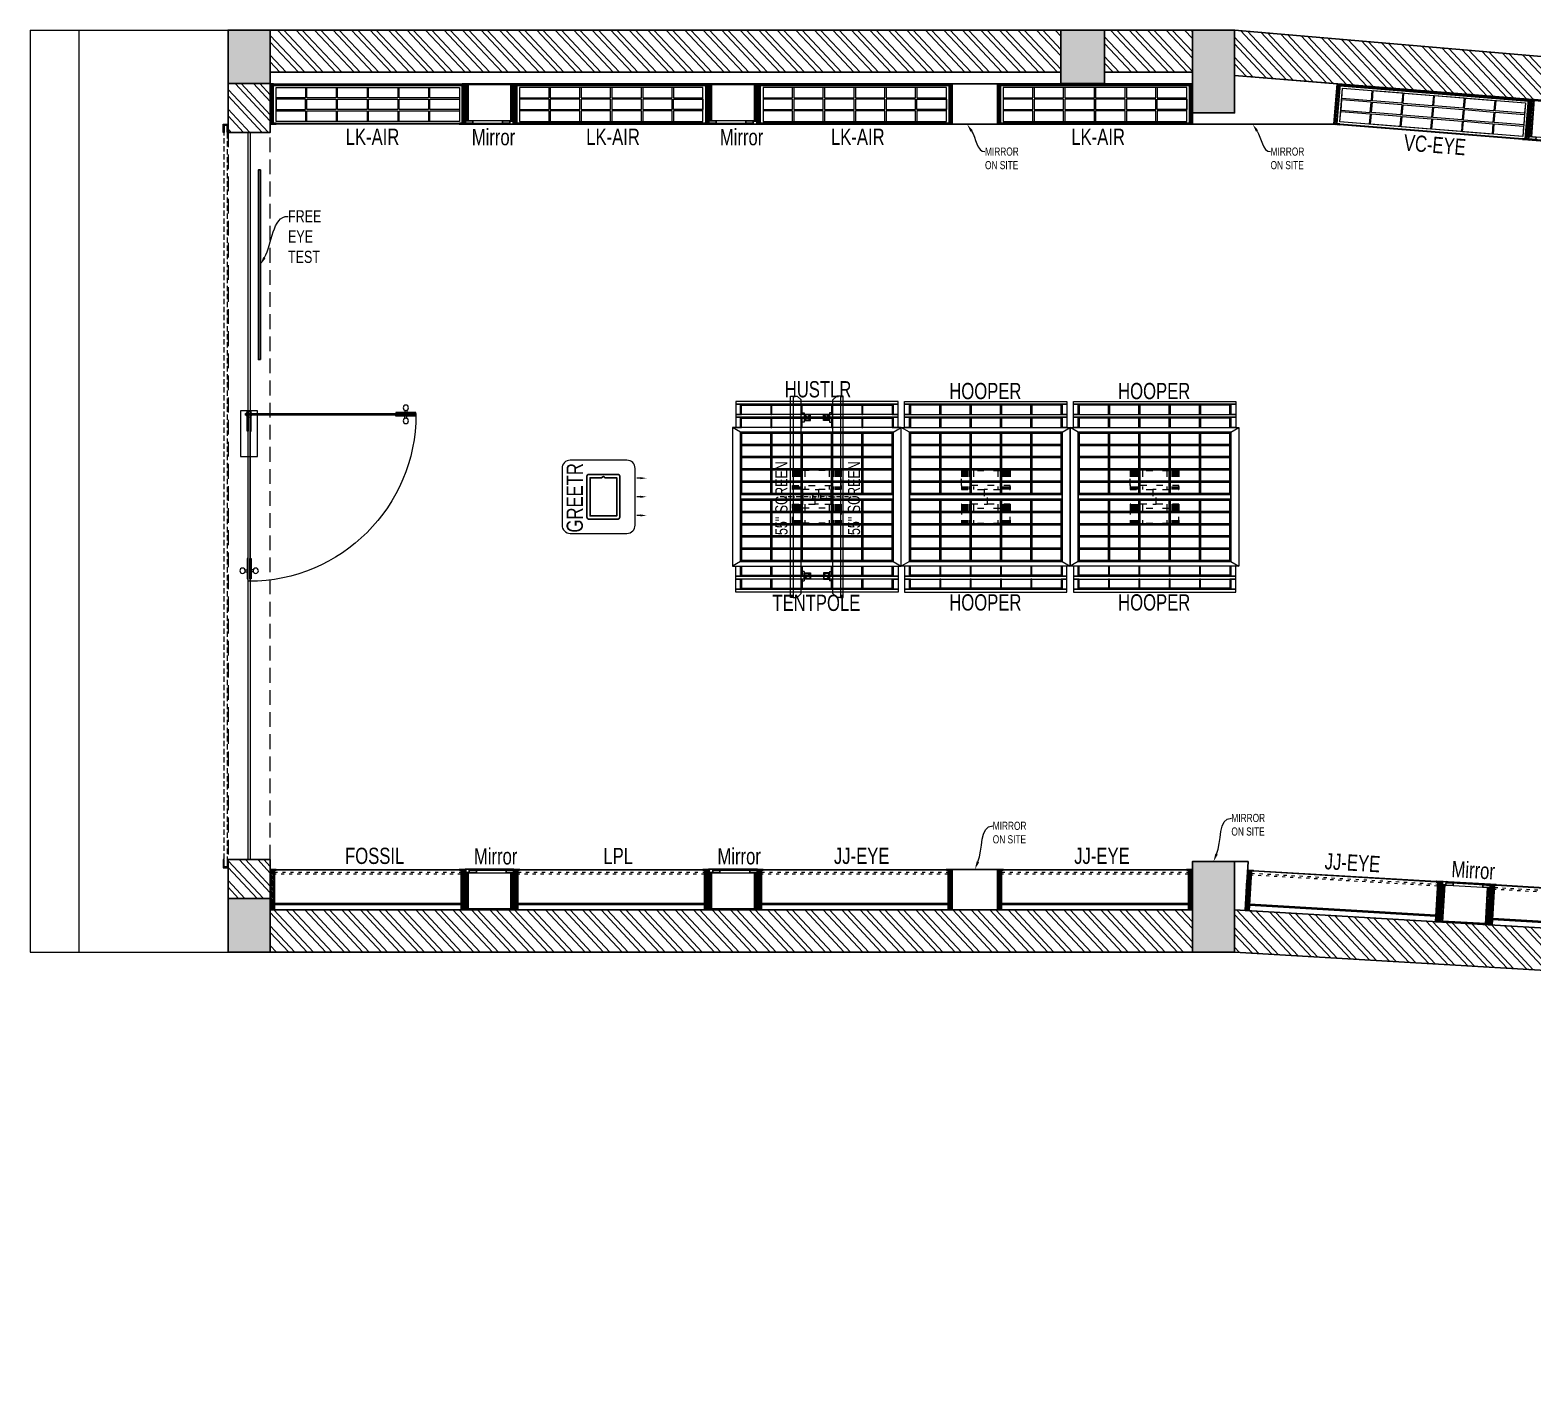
# Model space of a CAD drawing. Header units: feet. Extents: x 9520660 to 9546195, y -5934217 to -5925868.
# Drawn here: x 9520660 to 9529917, y -5934217 to -5925868 of the extents above; entities that cross this region are included whole.
import ezdxf
from ezdxf import colors
from ezdxf.entities.mleader import LeaderData, LeaderLine
from ezdxf.math import Vec2, Vec3

# ---------------------------------------------------------------- set-up
doc = ezdxf.new("R2010")
doc.units = ezdxf.units.FT
doc.header["$LTSCALE"] = 33
doc.header["$MEASUREMENT"] = 0
for name, pattern in [('a_p6_plan_L18$0$HIDDEN', [0.375, 0.25, -0.125]), ('ACAD_ISO03W100', [30, 12, -18]), ('DASHDOT2', [0.5, 0.25, -0.125, 0, -0.125]), ('HIDDENX2', [0.75, 0.5, -0.25])]:
    doc.linetypes.add(name, pattern=pattern)
for name, color, linetype, lineweight in [('A-Glazing', 4, 'Continuous', 20), ('A-shutter', 8, 'Continuous', 18), ('beam', 90, 'Continuous', 9), ('Glazing', 141, 'Continuous', 15), ('LENS-DIM', 252, 'Continuous', 5), ('LENS-PARTITION', 21, 'Continuous', 25), ('LENS-TEXT', 31, 'Continuous', 5), ('LENS_DIMENSION', 193, 'Continuous', 0), ('LENS_TEXT', 31, 'Continuous', 5), ('LK-EQPMT', 3, 'Continuous', 18), ('LK-FF&E FLOOR', 1, 'Continuous', 9), ('LK-FF&E WALL', 1, 'Continuous', 9), ('LK-IT', 3, 'Continuous', 18), ('LN-ELEVATION-1', 81, 'Continuous', 25), ('LN-ELEVATION-2', 103, 'Continuous', 20), ('LN-ELEVATION-3', 125, 'Continuous', 18), ('LN-ELEVATION-4', 145, 'Continuous', 13), ('LN-ELEVATION-5', 167, 'Continuous', 5), ('LN-HATCH', 251, 'Continuous', 0), ('PLANO-TXT', 252, 'Continuous', 5), ('rolling shutter', 1, 'Continuous', 5), ('Steps', 4, 'Continuous', 9)]:
    doc.layers.add(name, color=color, linetype=linetype, lineweight=lineweight)
doc.layers.add('A-WALL', color=1, linetype='Continuous')
doc.layers.add('column', color=10, linetype='Continuous')
doc.styles.add('LK TXT', font='GILC____.TTF', dxfattribs={"height": 100})
doc.styles.get("Standard").update_dxf_attribs({"font": 'GILC____.TTF'})
pattern_1 = [(45, (7858054.0837, 3504049.203), (-4.4901280605, 4.4901280605), [])]

# ---------------------------------------------------------------- blocks, each defined once
blk = doc.blocks.new('*U47')
at = {"layer": 'A-shutter', "color": 5, "ltscale": 10}
for points in [[(41039715, -1561539.2), (41039715, -1561544.2), (41039670, -1561544.2), (41039670, -1561564.2), (41039715, -1561564.2), (41039715, -1561569.2), (41039665, -1561569.2), (41039665, -1561539.2)], [(41044193, -1561539.2), (41044193, -1561544.2), (41044238, -1561544.2), (41044238, -1561564.2), (41044193, -1561564.2), (41044193, -1561569.2), (41044243, -1561569.2), (41044243, -1561539.2)]]:
    blk.add_lwpolyline(points, close=True, dxfattribs=at)
at = {"layer": 'A-shutter', "color": 5, "linetype": 'HIDDENX2', "ltscale": 2}
blk.add_lwpolyline([(41039670, -1561544.2), (41039670, -1561564.2), (41044238, -1561564.2), (41044238, -1561544.2)], close=True, dxfattribs=at)
blk = doc.blocks.new('A$Ccbeffd58')
at = {"layer": 'column'}
h = blk.add_hatch(color=8, dxfattribs=at)
h.dxf.hatch_style = 1
h.paths.add_polyline_path([(-23145.4, 8358.5), (-23405.4, 8358.5), (-23405.4, 8028.5), (-23145.4, 8028.5)])
h.paths.add_polyline_path([(-18006.4, 8358.5), (-18276.4, 8358.5), (-18276.4, 8028.5), (-18006.4, 8028.5)])
h.paths.add_polyline_path([(-17465.4, 7848.5), (-17205.4, 7848.5), (-17205.4, 8358.5), (-17465.4, 8358.5)])
h.paths.add_polyline_path([(-13043.4, 7919), (-13299.2, 7964.4), (-13376.1, 7531.1), (-13120.1, 7485.8)])
h.paths.add_polyline_path([(-9085.1, 7217), (-9340.9, 7263.5), (-9433.7, 6740.5), (-9177.7, 6695.1)])
h.paths.add_polyline_path([(-10191.1, 2271.4), (-9935.1, 2226.6), (-10007.7, 1752.1), (-10263.7, 1796.9)])
h.paths.add_polyline_path([(-14006.9, 2452.2), (-13921.2, 2938.5), (-14177.2, 2983.6), (-14262.2, 2501)])
h.paths.add_polyline_path([(-17465.4, 2680.5), (-17205.4, 2680.5), (-17205.4, 3238.5), (-17465.4, 3238.5)])
h.paths.add_polyline_path([(-23145.4, 2680.5), (-23405.4, 2680.5), (-23405.4, 3010.5), (-23145.4, 3010.5)])
at = {"layer": 'LN-HATCH'}
h = blk.add_hatch(dxfattribs=at)
h.set_pattern_fill('ANSI32', color=256, scale=222, angle=88.11)
h.set_pattern_definition([(133.11, (-3280598.15, 5458342.27), (-60.7760807, -56.89315), []), (133.11, (-3280596.85, 5458381.49), (-60.7760807, -56.89315), [])])
h.paths.add_polyline_path([(-18276.4, 8098.5), (-23145.4, 8098.5), (-23145.4, 8358.5), (-18276.4, 8358.5)])
h.paths.add_polyline_path([(-17465.4, 8098.5), (-18006.4, 8098.5), (-18006.4, 8358.5), (-17465.4, 8358.5)])
h.paths.add_polyline_path([(-23405.4, 8028.5), (-23145.4, 8028.5), (-23145.4, 7728.5), (-23405.4, 7728.5)])
h.paths.add_polyline_path([(-13299.2, 7964.4), (-13928.1, 8076), (-17205.4, 8358.5), (-17205.4, 8078.5), (-13334.3, 7767.4)])
h.paths.add_polyline_path([(-9341.1, 7262.4), (-13043.4, 7919), (-13088.8, 7663), (-9386.5, 7006.4)])
h.paths.add_polyline_path([(909.9, 5444.3), (-9085.1, 7217), (-9130.5, 6961), (864.5, 5188.2)])
h.paths.add_polyline_path([(-1315.1, 494.2), (-2126.5, 636), (-1864.5, 2113.2), (-633.2, 1897.8), (-607, 2045.5), (-1986, 2286.7), (-2274.2, 662.1), (-9968.3, 2009.1), (-10007.7, 1752.1), (-1360, 238.1)])
h.paths.add_polyline_path([(-156.3, 291.8), (716.8, 5214.4), (864.5, 5188.2), (-8.6, 265.5)])
h.paths.add_polyline_path([(-1019.6, 442.5), (-8.6, 265.7), (-53.5, 9.4), (-1064.5, 186.4)])
h.paths.add_polyline_path([(-10224.4, 2054), (-13961.7, 2708.3), (-14006.9, 2452.2), (-10263.7, 1796.9)])
h.paths.add_polyline_path([(-14217.1, 2757.1), (-14278.7, 2768.8), (-17205.4, 2940.5), (-17205.4, 2680.5), (-14310.9, 2510.3), (-14262.2, 2501)])
h.paths.add_polyline_path([(-17465.4, 2940.5), (-23145.4, 2940.5), (-23145.4, 2680.5), (-17465.4, 2680.5)])
h.paths.add_polyline_path([(-23405.4, 3250.5), (-23145.4, 3250.5), (-23145.4, 3010.5), (-23405.4, 3010.5)])
at = {"layer": 'A-WALL'}
for p, q in [((-18276.4, 8358.5), (-23145.4, 8358.5)), ((-18276.4, 8098.5), (-23145.4, 8098.5))]:
    blk.add_line(p, q, dxfattribs=at)
for points in [[(-18276.4, 8098.5), (-23145.4, 8098.5), (-23145.4, 8358.5), (-18276.4, 8358.5)], [(-17465.4, 8098.5), (-18006.4, 8098.5), (-18006.4, 8358.5), (-17465.4, 8358.5)], [(-13299.2, 7964.4), (-13928.1, 8076), (-17205.4, 8358.5), (-17205.4, 8078.5), (-13334.3, 7767.4)], [(-23405.4, 8028.5), (-23145.4, 8028.5), (-23145.4, 7728.5), (-23405.4, 7728.5)], [(-23405.4, 3250.5), (-23145.4, 3250.5), (-23145.4, 3010.5), (-23405.4, 3010.5)], [(-17465.4, 2940.5), (-23145.4, 2940.5), (-23145.4, 2680.5), (-17465.4, 2680.5)], [(-14217.1, 2757.1), (-14278.7, 2768.8), (-17205.4, 2940.5), (-17205.4, 2680.5), (-14310.9, 2510.3), (-14262.2, 2501)]]:
    blk.add_lwpolyline(points, close=True, dxfattribs=at)
at = {"layer": 'beam', "linetype": 'a_p6_plan_L18$0$HIDDEN', "lineweight": 5, "ltscale": 11}
blk.add_lwpolyline([(-23145.4, 7728.5), (-23405.4, 7728.5), (-23405.4, 3250.5), (-23145.4, 3250.5)], close=True, dxfattribs=at)
at = {"layer": 'column'}
for points in [[(-23145.4, 8358.5), (-23405.4, 8358.5), (-23405.4, 8028.5), (-23145.4, 8028.5)], [(-18006.4, 8358.5), (-18276.4, 8358.5), (-18276.4, 8028.5), (-18006.4, 8028.5)], [(-17465.4, 7848.5), (-17205.4, 7848.5), (-17205.4, 8358.5), (-17465.4, 8358.5)], [(-17465.4, 2680.5), (-17205.4, 2680.5), (-17205.4, 3238.5), (-17465.4, 3238.5)], [(-23145.4, 2680.5), (-23405.4, 2680.5), (-23405.4, 3010.5), (-23145.4, 3010.5)]]:
    blk.add_lwpolyline(points, close=True, dxfattribs=at)
at = {"layer": 'Steps'}
for p, q in [((-24625.4, 8358.5), (-24625.4, 2680.5)), ((-24625.4, 8358.5), (-23405.4, 8358.5)), ((-24325.4, 8358.5), (-24325.4, 2680.5)), ((-24625.4, 2680.5), (-23405.4, 2680.5))]:
    blk.add_line(p, q, dxfattribs=at)
at = {"layer": 'rolling shutter', "color": 2, "xscale": -1, "rotation": 270}
blk.add_blockref('*U47', (1538133.9, -41036464.5), dxfattribs=at)
blk = doc.blocks.new('Entrance Door')
at = {"layer": 'Glazing', "ltscale": 111}
blk.add_hatch(color=256, dxfattribs=at).paths.add_polyline_path([(18, -35), (18, -1235), (30, -1235), (30, -35)])
at = {"layer": 'Glazing'}
for p, q in [((30, -54), (18, -66)), ((1118, -31), (1118, -54)), ((1118, -89), (1118, -66)), ((1133, -31), (1133, -54)), ((1133, -89), (1133, -66))]:
    blk.add_line(p, q, dxfattribs=at)
at = {"layer": 'Glazing', "ltscale": 44}
for p, q in [((-5, -1156), (18, -1156)), ((53, -1156), (30, -1156)), ((-5, -1171), (18, -1171)), ((53, -1171), (30, -1171))]:
    blk.add_line(p, q, dxfattribs=at)
at = {"layer": 'Glazing'}
for points in [[(320, -120), (0, -120), (0, 0), (320, 0)], [(0, -54), (142, -54), (142, -47), (0, -47)], [(0, -66), (142, -66), (142, -74), (0, -74)], [(1181, -54), (1038, -54), (1038, -47), (1181, -47)], [(1181, -66), (1038, -66), (1038, -74), (1181, -74)]]:
    blk.add_lwpolyline(points, close=True, dxfattribs=at)
at = {"layer": 'Glazing', "ltscale": 222}
blk.add_lwpolyline([(-2, -66), (1199, -66), (1199, -54), (-2, -54)], close=True, dxfattribs=at)
at = {"layer": 'Glazing', "ltscale": 111}
blk.add_lwpolyline([(18, -35), (18, -1235), (30, -1235), (30, -35)], close=True, dxfattribs=at)
at = {"layer": 'Glazing', "ltscale": 44}
for points in [[(18, -1093), (18, -1235), (10, -1235), (10, -1093)], [(30, -1093), (30, -1235), (37, -1235), (37, -1093)]]:
    blk.add_lwpolyline(points, close=True, dxfattribs=at)
at = {"layer": 'Glazing'}
for centre, radius in [((1125, -14), 19), ((24, -59), 19.8), ((1125, -107), 19)]:
    blk.add_circle(centre, radius, dxfattribs=at)
at = {"layer": 'Glazing', "ltscale": 44}
for centre in [(-22, -1164), (70, -1164)]:
    blk.add_circle(centre, 19, dxfattribs=at)
at = {"layer": 'Glazing', "ltscale": 222}
blk.add_arc((24, -60), 1175, 270, 359.9996, dxfattribs=at)
blk = doc.blocks.new('MIRROR')
at = {"layer": 'LN-HATCH', "ltscale": 0.5}
h = blk.add_hatch(dxfattribs=at)
h.set_pattern_fill('ANSI31', color=256, scale=2)
h.set_pattern_definition([(45, (4060433.7416, 1708720.787), (-4.4901280605, 4.4901280605), [])])
h.paths.add_polyline_path([(212.9, 101.3), (230.9, 101.3), (230.9, -127.7), (212.9, -127.7)])
h.paths.add_polyline_path([(230.9, 95.3), (494.9, 95.3), (494.9, 101.3), (230.9, 101.3)])
h.paths.add_polyline_path([(512.9, 101.3), (494.9, 101.3), (494.9, -127.7), (512.9, -127.7)])
at = {"layer": 'Defpoints'}
blk.add_lwpolyline([(512.9, 101.3), (212.9, 101.3), (212.9, -148.7), (512.9, -148.7)], close=True, dxfattribs=at)
at = {"layer": 'LN-ELEVATION-1'}
for points in [[(212.9, 101.3), (230.9, 101.3), (230.9, -127.7), (212.9, -127.7)], [(230.9, 95.3), (494.9, 95.3), (494.9, 101.3), (230.9, 101.3)], [(512.9, 101.3), (494.9, 101.3), (494.9, -127.7), (512.9, -127.7)], [(259.9, -141.7), (259.9, -127.7), (214.9, -127.7), (214.9, -148.7), (223.9, -148.7), (223.9, -147.2), (216.4, -147.2), (216.4, -141.7)], [(442.9, -141.7), (442.9, -127.7), (487.9, -127.7), (487.9, -148.7), (478.9, -148.7), (478.9, -147.2), (486.4, -147.2), (486.4, -141.7)], [(504.9, -148.7), (504.9, -147.2), (509.4, -147.2), (509.4, -129.2), (487.9, -129.2), (487.9, -127.7), (510.9, -127.7), (510.9, -148.7)]]:
    blk.add_lwpolyline(points, close=True, dxfattribs=at)
at = {"layer": 'LN-ELEVATION-2', "color": 4, "lineweight": 0}
blk.add_lwpolyline([(216.4, -141.7), (486.4, -141.7), (486.4, -147.2), (216.4, -147.2)], close=True, dxfattribs=at)
at = {"layer": 'LN-ELEVATION-2'}
blk.add_lwpolyline([(259.9, -141.7), (442.9, -141.7), (442.9, -127.7), (259.9, -127.7)], close=True, dxfattribs=at)
at = {"layer": 'LN-ELEVATION-4', "ltscale": 0.5}
blk.add_line((478.9, -148.7), (223.9, -148.7), dxfattribs=at)
blk = doc.blocks.new('JJ SH 1200')
at = {"layer": 'LN-HATCH', "ltscale": 0.5}
h = blk.add_hatch(dxfattribs=at)
h.set_pattern_fill('ANSI31', color=256, scale=2)
h.set_pattern_definition([(45, (4097187.331, 1708800.267), (-4.4901280605, 4.4901280605), [])])
h.paths.add_polyline_path([(792.1, 220), (792.1, 30), (786.1, 30), (786.1, 20), (792.1, 20), (792.1, -24), (767.1, -24), (767.1, 220)])
h.paths.add_polyline_path([(-382.9, 180), (767.1, 180), (767.1, 186), (-382.9, 186)])
h.paths.add_polyline_path([(757.1, -24), (757.1, -30), (792.1, -30), (792.1, -24)])
h.paths.add_polyline_path([(-407.9, 220), (-407.9, 30), (-401.9, 30), (-401.9, 20), (-407.9, 20), (-407.9, -24), (-382.9, -24), (-382.9, 220)])
h.paths.add_polyline_path([(-372.9, -24), (-372.9, -30), (-407.9, -30), (-407.9, -24)])
at = {"layer": 'LN-ELEVATION-1', "ltscale": 0.5}
for points in [[(-407.9, 220), (-407.9, 30), (-401.9, 30), (-401.9, 20), (-407.9, 20), (-407.9, -24), (-382.9, -24), (-382.9, 220)], [(-382.9, 180), (767.1, 180), (767.1, 186), (-382.9, 186)], [(792.1, 220), (792.1, 30), (786.1, 30), (786.1, 20), (792.1, 20), (792.1, -24), (767.1, -24), (767.1, 220)], [(-372.9, -24), (-372.9, -30), (-407.9, -30), (-407.9, -24)], [(757.1, -24), (757.1, -30), (792.1, -30), (792.1, -24)]]:
    blk.add_lwpolyline(points, close=True, dxfattribs=at)
at = {"layer": 'LN-ELEVATION-3', "ltscale": 0.5}
for p, q in [((767.1, 220), (-382.9, 220)), ((757.1, -24), (-372.9, -24)), ((-372.9, -30), (757.1, -30))]:
    blk.add_line(p, q, dxfattribs=at)
at = {"layer": 'LN-ELEVATION-4', "linetype": 'ACAD_ISO03W100', "ltscale": 0.05}
blk.add_lwpolyline([(767.1, 0), (-382.9, 0), (-382.9, -12), (767.1, -12)], close=True, dxfattribs=at)
blk = doc.blocks.new('VC HD 1200')
at = {"layer": 'LN-HATCH', "ltscale": 0.5}
h = blk.add_hatch(dxfattribs=at)
h.set_pattern_fill('ANSI31', color=256, scale=2)
h.set_pattern_definition([(45, (3760859.753, 1795248.936), (-4.490128061, 4.490128061), [])])
h.paths.add_polyline_path([(-1200, 250), (-1200, 60), (-1194, 60), (-1194, 50), (-1200, 50), (-1200, 6), (-1182, 6), (-1182, 250)])
h = blk.add_hatch(dxfattribs=at)
h.set_pattern_fill('ANSI31', color=256, scale=2)
h.set_pattern_definition(pattern_1)
h.paths.add_polyline_path([(0, 250), (0, 60), (-6, 60), (-6, 50), (0, 50), (0, 6), (-18, 6), (-18, 250)])
h = blk.add_hatch(dxfattribs=at)
h.set_pattern_fill('ANSI31', color=256, scale=2)
h.set_pattern_definition([(45, (7858047.0837, 3504049.203), (-4.4901280605, 4.4901280605), [])])
h.paths.add_polyline_path([(-1165, 6), (-1165, 0), (-1200, 0), (-1200, 6)])
h = blk.add_hatch(dxfattribs=at)
h.set_pattern_fill('ANSI31', color=256, scale=2)
h.set_pattern_definition(pattern_1)
h.paths.add_polyline_path([(-28, 6), (-28, 0), (0, 0), (0, 6)])
at = {"layer": 'LN-ELEVATION-1', "ltscale": 0.5}
for points in [[(-1200, 250), (-1200, 60), (-1194, 60), (-1194, 50), (-1200, 50), (-1200, 6), (-1182, 6), (-1182, 250)], [(-18, 238), (-1182, 238), (-1182, 244), (-18, 244)], [(0, 250), (0, 60), (-6, 60), (-6, 50), (0, 50), (0, 6), (-18, 6), (-18, 250)], [(-1165, 6), (-1165, 0), (-1200, 0), (-1200, 6)], [(-35, 6), (-35, 0), (0, 0), (0, 6)]]:
    blk.add_lwpolyline(points, close=True, dxfattribs=at)
at = {"layer": 'LN-ELEVATION-3', "ltscale": 0.5}
for p, q in [((-1182, 250), (-18, 250)), ((-1165, 6), (-35, 6)), ((-35, 0), (-1165, 0))]:
    blk.add_line(p, q, dxfattribs=at)
for points in [[(-1165, 226), (-35, 226), (-35, 18), (-1165, 18)], [(-1165, 226), (-983.3, 226), (-983.3, 162), (-1165, 162)], [(-975.3, 226), (-793.7, 226), (-793.7, 162), (-975.3, 162)], [(-785.7, 226), (-604, 226), (-604, 162), (-785.7, 162)], [(-596, 226), (-414.3, 226), (-414.3, 162), (-596, 162)], [(-406.3, 226), (-224.7, 226), (-224.7, 162), (-406.3, 162)], [(-216.7, 226), (-35, 226), (-35, 162), (-216.7, 162)], [(-1165, 90), (-983.3, 90), (-983.3, 154), (-1165, 154)], [(-975.3, 154), (-793.7, 154), (-793.7, 90), (-975.3, 90)], [(-785.7, 154), (-604, 154), (-604, 90), (-785.7, 90)], [(-596, 154), (-414.3, 154), (-414.3, 90), (-596, 90)], [(-406.3, 154), (-224.7, 154), (-224.7, 90), (-406.3, 90)], [(-216.7, 154), (-35, 154), (-35, 90), (-216.7, 90)], [(-1165, 82), (-983.3, 82), (-983.3, 18), (-1165, 18)], [(-975.3, 82), (-793.7, 82), (-793.7, 18), (-975.3, 18)], [(-785.7, 82), (-604, 82), (-604, 18), (-785.7, 18)], [(-596, 82), (-414.3, 82), (-414.3, 18), (-596, 18)], [(-406.3, 82), (-224.7, 82), (-224.7, 18), (-406.3, 18)], [(-216.7, 82), (-35, 82), (-35, 18), (-216.7, 18)]]:
    blk.add_lwpolyline(points, close=True, dxfattribs=at)
blk = doc.blocks.new('ffgd')
at = {"layer": 'LN-ELEVATION-4', "linetype": 'ACAD_ISO03W100', "ltscale": 0.1}
blk.add_lwpolyline([(0, 47.3), (0, -41.5), (-20, -41.5), (-20, 47.3)], close=True, dxfattribs=at)
at = {"layer": 'LN-ELEVATION-5', "linetype": 'ACAD_ISO03W100', "ltscale": 0.1}
for p, q in [((-159.9, 165.7), (-159.9, 47.3)), ((-159.7, 165.7), (-159.7, 47.3)), ((-159.4, 165.7), (-159.4, 47.3)), ((-159, 165.7), (-159, 47.3)), ((-158.5, 165.7), (-158.5, 47.3)), ((-157.9, 165.7), (-157.9, 47.3)), ((-157.1, 165.7), (-157.1, 47.3)), ((-156.1, 165.7), (-156.1, 47.3)), ((-154.1, 165.7), (-154.1, 47.3)), ((-151.1, 165.7), (-151.1, 47.3)), ((-146.1, 165.7), (-146.1, 47.3)), ((-141.1, 165.7), (-141.1, 47.3)), ((-135.1, 165.7), (-135.1, 47.3)), ((-128.1, 165.7), (-128.1, 47.3)), ((-120.1, 165.7), (-120.1, 47.3)), ((-111.1, 165.7), (-111.1, 47.3)), ((-102.1, 165.7), (-102.1, 47.3)), ((-85, 165.7), (-85, 47.3)), ((65, 165.7), (65, 47.3)), ((82.1, 165.7), (82.1, 47.3)), ((91.1, 165.7), (91.1, 47.3)), ((100.1, 165.7), (100.1, 47.3)), ((108.1, 165.7), (108.1, 47.3)), ((115.1, 165.7), (115.1, 47.3)), ((121.1, 165.7), (121.1, 47.3)), ((126.1, 165.7), (126.1, 47.3)), ((131.1, 165.7), (131.1, 47.3)), ((134.1, 165.7), (134.1, 47.3)), ((136.1, 165.7), (136.1, 47.3)), ((137.1, 165.7), (137.1, 47.3)), ((137.9, 165.7), (137.9, 47.3)), ((138.5, 165.7), (138.5, 47.3)), ((139, 165.7), (139, 47.3)), ((139.4, 165.7), (139.4, 47.3)), ((139.7, 165.7), (139.7, 47.3)), ((139.9, 165.7), (139.9, 47.3)), ((-159.9, -41.5), (-159.9, -159.9)), ((-159.7, -41.5), (-159.7, -159.9)), ((-159.4, -41.5), (-159.4, -159.9)), ((-159, -41.5), (-159, -159.9)), ((-158.5, -41.5), (-158.5, -159.9)), ((-157.9, -41.5), (-157.9, -159.9)), ((-157.1, -41.5), (-157.1, -159.9)), ((-156.1, -41.5), (-156.1, -159.9)), ((-154.1, -41.5), (-154.1, -159.9)), ((-151.1, -41.5), (-151.1, -159.9)), ((-146.1, -41.5), (-146.1, -159.9)), ((-141.1, -41.5), (-141.1, -159.9)), ((-135.1, -41.5), (-135.1, -159.9)), ((-128.1, -41.5), (-128.1, -159.9)), ((-120.1, -41.5), (-120.1, -159.9)), ((-111.1, -41.5), (-111.1, -159.9)), ((-102.1, -41.5), (-102.1, -159.9)), ((-85, -41.5), (-85, -159.9)), ((65, -41.5), (65, -159.9)), ((82.1, -41.5), (82.1, -159.9)), ((91.1, -41.5), (91.1, -159.9)), ((100.1, -41.5), (100.1, -159.9)), ((108.1, -41.5), (108.1, -159.9)), ((115.1, -41.5), (115.1, -159.9)), ((121.1, -41.5), (121.1, -159.9)), ((126.1, -41.5), (126.1, -159.9)), ((131.1, -41.5), (131.1, -159.9)), ((134.1, -41.5), (134.1, -159.9)), ((136.1, -41.5), (136.1, -159.9)), ((137.1, -41.5), (137.1, -159.9)), ((137.9, -41.5), (137.9, -159.9)), ((138.5, -41.5), (138.5, -159.9)), ((139, -41.5), (139, -159.9)), ((139.4, -41.5), (139.4, -159.9)), ((139.7, -41.5), (139.7, -159.9)), ((139.9, -41.5), (139.9, -159.9))]:
    blk.add_line(p, q, dxfattribs=at)
for points in [[(140, 73), (140, 165.7), (-160, 165.7), (-160, 73)], [(140, -67.1), (140, -159.9), (-160, -159.9), (-160, -67.1)]]:
    blk.add_lwpolyline(points, dxfattribs=at)
for points in [[(140, 73), (140, 47.3), (-160, 47.3), (-160, 73)], [(140, -41.5), (140, -67.1), (-160, -67.1), (-160, -41.5)]]:
    blk.add_lwpolyline(points, close=True, dxfattribs=at)
blk = doc.blocks.new('EURO 1040 x 1175')
at = {"layer": 'LN-ELEVATION-1'}
for points in [[(-470, -327.4), (470, -327.4), (470, 467.6), (-470, 467.6)], [(-470, 85.1), (470, 85.1), (470, 467.6), (-470, 467.6)], [(-283.2, 85.1), (-277.2, 85.1), (-277.2, 467.6), (-283.2, 467.6)], [(-96.4, 85.1), (-90.4, 85.1), (-90.4, 467.6), (-96.4, 467.6)], [(90.4, 85.1), (96.4, 85.1), (96.4, 467.6), (90.4, 467.6)], [(277.2, 85.1), (283.2, 85.1), (283.2, 467.6), (277.2, 467.6)], [(-470, 386.6), (-283.2, 386.6), (-283.2, 392.6), (-470, 392.6)], [(-277.2, 386.6), (-96.4, 386.6), (-96.4, 392.6), (-277.2, 392.6)], [(-90.4, 386.6), (90.4, 386.6), (90.4, 392.6), (-90.4, 392.6)], [(96.4, 386.6), (277.2, 386.6), (277.2, 392.6), (96.4, 392.6)], [(283.2, 386.6), (470, 386.6), (470, 392.6), (283.2, 392.6)], [(-470, 311.2), (-283.2, 311.2), (-283.2, 317.2), (-470, 317.2)], [(-277.2, 311.2), (-96.4, 311.2), (-96.4, 317.2), (-277.2, 317.2)], [(-90.4, 311.2), (90.4, 311.2), (90.4, 317.2), (-90.4, 317.2)], [(96.4, 311.2), (277.2, 311.2), (277.2, 317.2), (96.4, 317.2)], [(283.2, 311.2), (470, 311.2), (470, 317.2), (283.2, 317.2)], [(-470, 235.8), (-283.2, 235.8), (-283.2, 241.8), (-470, 241.8)], [(-277.2, 235.8), (-96.4, 235.8), (-96.4, 241.8), (-277.2, 241.8)], [(-90.4, 235.8), (90.4, 235.8), (90.4, 241.8), (-90.4, 241.8)], [(96.4, 235.8), (277.2, 235.8), (277.2, 241.8), (96.4, 241.8)], [(283.2, 235.8), (470, 235.8), (470, 241.8), (283.2, 241.8)], [(-470, 160.4), (-283.2, 160.4), (-283.2, 166.4), (-470, 166.4)], [(-277.2, 160.4), (-96.4, 160.4), (-96.4, 166.4), (-277.2, 166.4)], [(-90.4, 160.4), (90.4, 160.4), (90.4, 166.4), (-90.4, 166.4)], [(96.4, 160.4), (277.2, 160.4), (277.2, 166.4), (96.4, 166.4)], [(283.2, 160.4), (470, 160.4), (470, 166.4), (283.2, 166.4)], [(-470, 85.1), (470, 85.1), (470, 55.1), (-470, 55.1)], [(-470, 55.1), (470, 55.1), (470, -327.4), (-470, -327.4)], [(-283.2, 55.1), (-277.2, 55.1), (-277.2, -327.4), (-283.2, -327.4)], [(-96.4, 55.1), (-90.4, 55.1), (-90.4, -327.4), (-96.4, -327.4)], [(90.4, 55.1), (96.4, 55.1), (96.4, -327.4), (90.4, -327.4)], [(277.2, 55.1), (283.2, 55.1), (283.2, -327.4), (277.2, -327.4)], [(-470, -20.3), (-283.2, -20.3), (-283.2, -26.3), (-470, -26.3)], [(-277.2, -20.3), (-96.4, -20.3), (-96.4, -26.3), (-277.2, -26.3)], [(-90.4, -20.3), (90.4, -20.3), (90.4, -26.3), (-90.4, -26.3)], [(96.4, -20.3), (277.2, -20.3), (277.2, -26.3), (96.4, -26.3)], [(283.2, -20.3), (470, -20.3), (470, -26.3), (283.2, -26.3)], [(-470, -95.7), (-283.2, -95.7), (-283.2, -101.7), (-470, -101.7)], [(-470, -171.1), (-283.2, -171.1), (-283.2, -177.1), (-470, -177.1)], [(-277.2, -95.7), (-96.4, -95.7), (-96.4, -101.7), (-277.2, -101.7)], [(-277.2, -171.1), (-96.4, -171.1), (-96.4, -177.1), (-277.2, -177.1)], [(-90.4, -95.7), (90.4, -95.7), (90.4, -101.7), (-90.4, -101.7)], [(-90.4, -171.1), (90.4, -171.1), (90.4, -177.1), (-90.4, -177.1)], [(96.4, -95.7), (277.2, -95.7), (277.2, -101.7), (96.4, -101.7)], [(96.4, -171.1), (277.2, -171.1), (277.2, -177.1), (96.4, -177.1)], [(283.2, -95.7), (470, -95.7), (470, -101.7), (283.2, -101.7)], [(283.2, -171.1), (470, -171.1), (470, -177.1), (283.2, -177.1)], [(-470, -246.4), (-283.2, -246.4), (-283.2, -252.4), (-470, -252.4)], [(-277.2, -246.4), (-96.4, -246.4), (-96.4, -252.4), (-277.2, -252.4)], [(-90.4, -246.4), (90.4, -246.4), (90.4, -252.4), (-90.4, -252.4)], [(96.4, -246.4), (277.2, -246.4), (277.2, -252.4), (96.4, -252.4)], [(283.2, -246.4), (470, -246.4), (470, -252.4), (283.2, -252.4)]]:
    blk.add_lwpolyline(points, close=True, dxfattribs=at)
for points in [[(-283.2, 461.6), (-464, 461.6), (-464, 317.2)], [(-96.4, 461.6), (-277.2, 461.6)], [(90.4, 461.6), (-90.4, 461.6)], [(277.2, 461.6), (96.4, 461.6)], [(464, 317.2), (464, 461.6), (283.2, 461.6)], [(-464, 311.2), (-464, 241.8)], [(464, 241.8), (464, 311.2)], [(-464, 235.8), (-464, 166.4)], [(464, 166.4), (464, 235.8)], [(-464, 160.4), (-464, 91.1), (-283.2, 91.1)], [(283.2, 91.1), (464, 91.1), (464, 160.4)], [(-464, -20.3), (-464, 49.1), (-283.2, 49.1)], [(-277.2, 91.1), (-96.4, 91.1)], [(-277.2, 49.1), (-96.4, 49.1)], [(-90.4, 91.1), (90.4, 91.1)], [(-90.4, 49.1), (90.4, 49.1)], [(96.4, 91.1), (277.2, 91.1)], [(96.4, 49.1), (277.2, 49.1)], [(283.2, 49.1), (464, 49.1), (464, -20.3)], [(-464, -95.7), (-464, -26.3)], [(464, -26.3), (464, -95.7)], [(-464, -171.1), (-464, -101.7)], [(-283.2, -321.4), (-464, -321.4), (-464, -177.1)], [(464, -177.1), (464, -321.4), (283.2, -321.4)], [(464, -101.7), (464, -171.1)], [(-96.4, -321.4), (-277.2, -321.4)], [(90.4, -321.4), (-90.4, -321.4)], [(277.2, -321.4), (96.4, -321.4)]]:
    blk.add_lwpolyline(points, dxfattribs=at)
at = {"layer": 'LN-ELEVATION-2'}
blk.add_lwpolyline([(-520, -357.4), (520, -357.4), (520, 497.6), (-520, 497.6)], close=True, dxfattribs=at)
for points in [[(-470, 467.6), (-520, 497.6)], [(470, 467.6), (520, 497.6)], [(-470, -327.4), (-520, -357.4)], [(470, -327.4), (520, -357.4)]]:
    blk.add_lwpolyline(points, dxfattribs=at)
at = {"layer": 'LN-ELEVATION-3'}
for points in [[(-500, 559.6), (500, 559.6), (500, 577.6), (-500, 577.6)], [(-500, 497.6), (-470, 497.6), (-470, 559.6), (-500, 559.6)], [(470, 497.6), (500, 497.6), (500, 559.6), (470, 559.6)], [(-500, -357.4), (-470, -357.4), (-470, -419.4), (-500, -419.4)], [(470, -357.4), (500, -357.4), (500, -419.4), (470, -419.4)], [(-500, -419.4), (500, -419.4), (500, -437.4), (-500, -437.4)]]:
    blk.add_lwpolyline(points, close=True, dxfattribs=at)
at = {"layer": 'LN-ELEVATION-4'}
for points in [[(-500, 639.6), (500, 639.6), (500, 657.6), (-500, 657.6)], [(-500, 577.6), (-470, 577.6), (-470, 639.6), (-500, 639.6)], [(-470, 497.6), (-464, 497.6), (-464, 559.6), (-470, 559.6)], [(-464, 553.6), (-283.2, 553.6), (-283.2, 559.6), (-464, 559.6)], [(-283.2, 497.6), (-277.2, 497.6), (-277.2, 559.6), (-283.2, 559.6)], [(-277.2, 553.6), (-96.4, 553.6), (-96.4, 559.6), (-277.2, 559.6)], [(-96.4, 497.6), (-90.4, 497.6), (-90.4, 559.6), (-96.4, 559.6)], [(-90.4, 553.6), (90.4, 553.6), (90.4, 559.6), (-90.4, 559.6)], [(90.4, 497.6), (96.4, 497.6), (96.4, 559.6), (90.4, 559.6)], [(96.4, 553.6), (277.2, 553.6), (277.2, 559.6), (96.4, 559.6)], [(277.2, 497.6), (283.2, 497.6), (283.2, 559.6), (277.2, 559.6)], [(283.2, 553.6), (464, 553.6), (464, 559.6), (283.2, 559.6)], [(464, 497.6), (470, 497.6), (470, 559.6), (464, 559.6)], [(470, 577.6), (500, 577.6), (500, 639.6), (470, 639.6)], [(-470, -357.4), (-464, -357.4), (-464, -419.4), (-470, -419.4)], [(-283.2, -357.4), (-277.2, -357.4), (-277.2, -419.4), (-283.2, -419.4)], [(-96.4, -357.4), (-90.4, -357.4), (-90.4, -419.4), (-96.4, -419.4)], [(90.4, -357.4), (96.4, -357.4), (96.4, -419.4), (90.4, -419.4)], [(277.2, -357.4), (283.2, -357.4), (283.2, -419.4), (277.2, -419.4)], [(464, -357.4), (470, -357.4), (470, -419.4), (464, -419.4)], [(-500, -437.4), (-470, -437.4), (-470, -499.4), (-500, -499.4)], [(-464, -413.4), (-283.2, -413.4), (-283.2, -419.4), (-464, -419.4)], [(-277.2, -413.4), (-96.4, -413.4), (-96.4, -419.4), (-277.2, -419.4)], [(-90.4, -413.4), (90.4, -413.4), (90.4, -419.4), (-90.4, -419.4)], [(96.4, -413.4), (277.2, -413.4), (277.2, -419.4), (96.4, -419.4)], [(283.2, -413.4), (464, -413.4), (464, -419.4), (283.2, -419.4)], [(470, -437.4), (500, -437.4), (500, -499.4), (470, -499.4)], [(-500, -499.4), (500, -499.4), (500, -517.4), (-500, -517.4)]]:
    blk.add_lwpolyline(points, close=True, dxfattribs=at)
at = {"layer": 'LN-ELEVATION-5'}
for points in [[(-470, 577.6), (-464, 577.6), (-464, 639.6), (-470, 639.6)], [(-464, 633.6), (-283.2, 633.6), (-283.2, 639.6), (-464, 639.6)], [(-283.2, 577.6), (-277.2, 577.6), (-277.2, 639.6), (-283.2, 639.6)], [(-277.2, 633.6), (-96.4, 633.6), (-96.4, 639.6), (-277.2, 639.6)], [(-96.4, 577.6), (-90.4, 577.6), (-90.4, 639.6), (-96.4, 639.6)], [(-90.4, 633.6), (90.4, 633.6), (90.4, 639.6), (-90.4, 639.6)], [(90.4, 577.6), (96.4, 577.6), (96.4, 639.6), (90.4, 639.6)], [(96.4, 633.6), (277.2, 633.6), (277.2, 639.6), (96.4, 639.6)], [(277.2, 577.6), (283.2, 577.6), (283.2, 639.6), (277.2, 639.6)], [(283.2, 633.6), (464, 633.6), (464, 639.6), (283.2, 639.6)], [(464, 577.6), (470, 577.6), (470, 639.6), (464, 639.6)], [(-470, -437.4), (-464, -437.4), (-464, -499.4), (-470, -499.4)], [(-283.2, -437.4), (-277.2, -437.4), (-277.2, -499.4), (-283.2, -499.4)], [(-96.4, -437.4), (-90.4, -437.4), (-90.4, -499.4), (-96.4, -499.4)], [(90.4, -437.4), (96.4, -437.4), (96.4, -499.4), (90.4, -499.4)], [(277.2, -437.4), (283.2, -437.4), (283.2, -499.4), (277.2, -499.4)], [(464, -437.4), (470, -437.4), (470, -499.4), (464, -499.4)], [(-464, -493.4), (-283.2, -493.4), (-283.2, -499.4), (-464, -499.4)], [(-277.2, -493.4), (-96.4, -493.4), (-96.4, -499.4), (-277.2, -499.4)], [(-90.4, -493.4), (90.4, -493.4), (90.4, -499.4), (-90.4, -499.4)], [(96.4, -493.4), (277.2, -493.4), (277.2, -499.4), (96.4, -499.4)], [(283.2, -493.4), (464, -493.4), (464, -499.4), (283.2, -499.4)]]:
    blk.add_lwpolyline(points, close=True, dxfattribs=at)
at = {"layer": 'LENS-DIM'}
blk.add_blockref('ffgd', (10, 67.1), dxfattribs=at)
blk = doc.blocks.new('GREETR 450x450')
at = {"layer": 'LN-ELEVATION-1', "linetype": 'ByBlock', "lineweight": -2}
for p, q in [((481.3, 339.7), (461, 339.7)), ((481.3, 225), (461, 225)), ((481.3, 110.3), (461, 110.3))]:
    blk.add_line(p, q, dxfattribs=at)
at = {"layer": 'LN-ELEVATION-1'}
for points in [[(355.5, 98.3), (355.5, 352.3, 0.414214), (345.5, 362.3), (163.5, 362.3, 0.414214), (153.5, 352.3), (153.5, 98.3, 0.414214), (163.5, 88.3), (345.5, 88.3, 0.414214)], [(264, 342.8), (336.5, 342.8), (336.5, 107.8), (172.5, 107.8), (172.5, 342.8), (245, 342.8, 0.327538), (246.9, 344.2, -0.733799), (262.1, 344.2, 0.327538)]]:
    blk.add_lwpolyline(points, format="xyb", close=True, dxfattribs=at)
at = {"layer": 'LN-ELEVATION-1', "linetype": 'ByBlock', "lineweight": -2}
for points in [[(481.3, 346.4), (481.3, 333.1), (521.3, 339.7)], [(481.3, 231.7), (481.3, 218.3), (521.3, 225)], [(481.3, 116.9), (481.3, 103.6), (521.3, 110.3)]]:
    blk.add_solid(points, dxfattribs=at)
at = {"layer": 'LN-ELEVATION-2'}
blk.add_lwpolyline([(50, 0), (400, 0, 0.414214), (450, 50), (450, 400, 0.414214), (400, 450), (50, 450, 0.414214), (0, 400), (0, 50, 0.414214)], format="xyb", close=True, dxfattribs=at)
at = {"layer": 'LENS-TEXT', "color": 0, "linetype": 'Continuous', "ltscale": 3, "insert": (78.9, 218.7), "char_height": 100, "attachment_point": 5, "rotation": 90, "style": 'LK TXT'}
blk.add_mtext_dynamic_manual_height_columns('GREETR', width=353.056, gutter_width=0.5, heights=[0], dxfattribs=at)
blk = doc.blocks.new('55INCH')
at = {"layer": 'LK-EQPMT', "ltscale": 12}
for p, q in [((2111558.8, 1135690.5), (2111583.2, 1135690.5)), ((2111583.2, 1135690.5), (2111607.7, 1135666)), ((2111607.7, 1134473.9), (2111607.7, 1135666)), ((2111607.7, 1135587.9), (2111627.2, 1135587.9)), ((2111627.2, 1135587.9), (2111627.2, 1135529.3)), ((2111627.2, 1135529.3), (2111607.7, 1135529.3)), ((2111627.2, 1134610.6), (2111607.7, 1134610.6)), ((2111607.7, 1134552), (2111627.2, 1134552)), ((2111627.2, 1134610.6), (2111627.2, 1134552)), ((2111558.8, 1134449.5), (2111583.2, 1134449.5)), ((2111583.2, 1134449.5), (2111607.7, 1134473.9))]:
    blk.add_line(p, q, dxfattribs=at)
at = {"layer": 'LK-EQPMT'}
for p, q in [((2111661.6, 1135543.3), (2111631, 1135573.9)), ((2111661.6, 1135573.9), (2111631, 1135543.3)), ((2111661.6, 1134597.1), (2111631, 1134566.5))]:
    blk.add_line(p, q, dxfattribs=at)
at = {"layer": 'LK-EQPMT', "ltscale": 12}
blk.add_lwpolyline([(2111542.6, 1135690.5), (2111558.8, 1135690.5), (2111558.8, 1134449.5), (2111542.6, 1134449.5)], close=True, dxfattribs=at)
at = {"layer": 'LK-EQPMT'}
for points in [[(2111627.2, 1135577.7), (2111627.2, 1135539.5), (2111665.4, 1135539.5), (2111665.4, 1135577.7)], [(2111631, 1135573.9), (2111631, 1135543.3), (2111661.6, 1135543.3), (2111661.6, 1135573.9)], [(2111627.2, 1134562.7), (2111627.2, 1134600.9), (2111665.4, 1134600.9), (2111665.4, 1134562.7)], [(2111631, 1134566.5), (2111631, 1134597.1), (2111661.6, 1134597.1), (2111661.6, 1134566.5)]]:
    blk.add_lwpolyline(points, close=True, dxfattribs=at)

msp = doc.modelspace()

# ---------------------------------------------------------------- linework, layer by layer
msp.add_lwpolyline([(9522078.5, -5927897), (9522078.5, -5926729), (9522066.5, -5926729), (9522066.5, -5927897)], close=True)
at = {"layer": 'A-Glazing'}
msp.add_lwpolyline([(9522015.7, -5926498.2), (9522015.7, -5930976.2), (9522003.7, -5930976.2), (9522003.7, -5926498.2)], close=True, dxfattribs=at)
at = {"layer": 'LENS-PARTITION'}
for points in [[(9527819.7, -5926448.2), (9528691.8, -5926448.2), (9528711.8, -5926199), (9528079.7, -5926148.2), (9528079.7, -5926378.2), (9527819.7, -5926378.2)], [(9526339.7, -5926198.2), (9526619.7, -5926198.2), (9526619.7, -5926448.2), (9526339.7, -5926448.2)], [(9526619.7, -5931286.2), (9526339.7, -5931286.2), (9526339.7, -5931036.2), (9526619.7, -5931036.2)], [(9528079.7, -5930988.2), (9528162.5, -5930988.2), (9528144.8, -5931290), (9528079.7, -5931286.2)]]:
    msp.add_lwpolyline(points, close=True, dxfattribs=at)
at = {"layer": 'LK-IT', "color": 1, "linetype": 'DASHDOT2', "ltscale": 3}
msp.add_line((9525751.2, -5928742.2), (9525262.2, -5928742.2), dxfattribs=at)
at = {"layer": 'LK-IT'}
for points in [[(9525409.2, -5928692.2), (9525409.2, -5928792.2), (9525419.2, -5928792.2), (9525419.2, -5928692.2)], [(9525604.1, -5928692.2), (9525604.1, -5928792.2), (9525594.1, -5928792.2), (9525594.1, -5928692.2)]]:
    msp.add_lwpolyline(points, close=True, dxfattribs=at)
for points in [[(9525485, -5928729.7), (9525419.2, -5928729.7), (9525419.2, -5928754.7), (9525485, -5928754.7, -0.267949), (9525485, -5928729.7, 1)], [(9525528.3, -5928729.7), (9525594.1, -5928729.7), (9525594.1, -5928754.7), (9525528.3, -5928754.7, 0.267949), (9525528.3, -5928729.7, -1)]]:
    msp.add_lwpolyline(points, format="xyb", dxfattribs=at)
at = {"layer": 'LK-IT', "color": 1}
msp.add_circle((9525506.7, -5928742.2), 25, dxfattribs=at)

# ---------------------------------------------------------------- block references
at = {"layer": 'A-Glazing', "xscale": -0.8748404702498993, "yscale": 0.8748404702498993, "zscale": 0.8748404702498993, "rotation": 89.99998890923521}
msp.add_blockref('Entrance Door', (9521956.2, -5928213.4), dxfattribs=at)
at = {"layer": 'LENS_DIMENSION'}
msp.add_blockref('A$Ccbeffd58', (9545285, -5934226.6), dxfattribs=at)
at = {"layer": 'LK-FF&E FLOOR'}
for name, p in [('EURO 1040 x 1175', (9525506.7, -5928812.2)), ('GREETR 450x450', (9523936.7, -5928967.2))]:
    msp.add_blockref(name, p, dxfattribs=at)
at = {"layer": 'LK-FF&E FLOOR', "xscale": -1}
for p in [(9526546.7, -5928812.2), (9527586.7, -5928812.2)]:
    msp.add_blockref('EURO 1040 x 1175', p, dxfattribs=at)
at = {"layer": 'LK-FF&E WALL'}
for name, p in [('VC HD 1200', (9523339.7, -5926448.2)), ('MIRROR', (9523126.7, -5926299.5)), ('MIRROR', (9524626.7, -5926299.5))]:
    msp.add_blockref(name, p, dxfattribs=at)
at = {"layer": 'LK-FF&E WALL', "xscale": -1}
for p in [(9523639.7, -5926448.2), (9525139.7, -5926448.2), (9526619.7, -5926448.2)]:
    msp.add_blockref('VC HD 1200', p, dxfattribs=at)
at = {"layer": 'LK-FF&E WALL'}
for name, p, rotation in [('VC HD 1200', (9529888, -5926544.3), 355.4052974323879), ('MIRROR', (9529687.6, -5926379), 355.4052974323879), ('MIRROR', (9523852.6, -5931184.8), 180), ('MIRROR', (9525352.6, -5931184.8), 180), ('MIRROR', (9529860.7, -5931289.1), 176.6434569240331)]:
    msp.add_blockref(name, p, dxfattribs=dict(at, rotation=rotation))
at = {"layer": 'LK-FF&E WALL', "xscale": -1}
for p, rotation in [((9522547.6, -5931066.2), 180), ((9524047.6, -5931066.2), 180), ((9525547.6, -5931066.2), 180), ((9527027.6, -5931066.2), 180), ((9528564.9, -5931094.2), 176.643456924033), ((9530062.3, -5931182.1), 176.643456924033)]:
    msp.add_blockref('JJ SH 1200', p, dxfattribs=dict(at, rotation=rotation))
at = {"layer": 'LK-IT'}
msp.add_blockref('55INCH', (7413801.6, -7063812.1), dxfattribs=at)
at = {"layer": 'LK-IT', "xscale": -1}
msp.add_blockref('55INCH', (11637211.8, -7063812.1), dxfattribs=at)

# ---------------------------------------------------------------- texts
at = {"layer": 'LENS-TEXT', "color": 0, "linetype": 'Continuous', "ltscale": 3, "char_height": 75, "width": 783.964, "attachment_point": 5, "rotation": 90, "style": 'LK TXT'}
for insert in [(9525288.4, -5928750.6), (9525735.4, -5928750.6)]:
    msp.add_mtext('\\pt225;55" SCREEN', dxfattribs=dict(at, insert=insert))
at = {"layer": 'LENS_TEXT', "linetype": 'Continuous', "ltscale": 3, "char_height": 100, "width": 324.474, "attachment_point": 5, "style": 'LK TXT'}
for insert in [(9523514.4, -5926528.2), (9525042.4, -5926528.2), (9523527.7, -5930956.6), (9525027.7, -5930956.6)]:
    msp.add_mtext('{\\C7;Mirror}', dxfattribs=dict(at, insert=insert))
at = {"layer": 'LENS_TEXT', "linetype": 'Continuous', "ltscale": 3, "insert": (9529549.8, -5931042.2), "char_height": 100, "width": 324.474, "attachment_point": 5, "rotation": 356.64346, "style": 'LK TXT'}
msp.add_mtext('{\\C7;Mirror}', dxfattribs=at)
at = {"layer": 'PLANO-TXT', "linetype": 'Continuous', "ltscale": 3, "char_height": 100, "attachment_point": 5, "style": 'LK TXT'}
for s, insert, width in [('LK-AIR', (9522769.2, -5926525.4), 149.547), ('LK-AIR', (9524250.9, -5926525.4), 149.547), ('LK-AIR', (9525758.6, -5926525.4), 149.547), ('LK-AIR', (9527239, -5926525.4), 149.547), ('HUSTLR', (9525513.8, -5928080.7), 244.677), ('HOOPER', (9526544.3, -5928091.6), 244.677), ('HOOPER', (9527584.3, -5928091.6), 244.677), ('TENTPOLE', (9525503.3, -5929395.8), 244.677), ('HOOPER', (9526544.3, -5929393.1), 244.677), ('HOOPER', (9527584.3, -5929393.1), 244.677), ('FOSSIL', (9522782.5, -5930953.8), 149.547), ('LPL', (9524282.5, -5930953.8), 149.547), ('JJ-EYE', (9525782.5, -5930953.8), 149.547), ('JJ-EYE', (9527262.5, -5930953.8), 149.547)]:
    msp.add_mtext(s, dxfattribs=dict(at, insert=insert, width=width))
at = {"layer": 'PLANO-TXT', "linetype": 'Continuous', "ltscale": 3, "char_height": 100, "width": 149.547, "attachment_point": 5, "style": 'LK TXT'}
for s, insert, rotation in [('VC-EYE', (9529313.1, -5926575.6), 355.4053), ('JJ-EYE', (9528805.9, -5930995.8), 356.64346)]:
    msp.add_mtext(s, dxfattribs=dict(at, insert=insert, rotation=rotation))

# ---------------------------------------------------------------- leaders
at = {"layer": 'LENS-TEXT', "color": 7}
ml = msp.add_multileader_mtext('Standard', dxfattribs=at)
ml.set_content('\\pxql,t3;{\\C0;MIRROR ON SITE}', color=1)
ml.set_leader_properties(color=256, linetype='ByLayer', lineweight=-1)
ml.build(insert=Vec2(0, 0))
ml.multileader.update_dxf_attribs({"leader_type": 2, "dogleg_length": 0.36, "arrow_head_size": 50})
ctx = ml.context
ctx.base_point, ctx.char_height, ctx.arrow_head_size, ctx.landing_gap_size, ctx.plane_origin = Vec3(9526542.1, -5926616.7), 50, 50, 0.09, Vec3(9527381.2, -5926154.1)
notes = []
notes.append((ctx, [(1, (1, 1, 0), (9526541.7, -5926616.7), (1, 0), 0.36, [(0, [(9526432, -5926448.2)], 0, [])])]))
ctx.mtext.insert, ctx.mtext.width, ctx.mtext.flow_direction = Vec3(9526542.2, -5926591.4), 237.261, 5
ml = msp.add_multileader_mtext('Standard', dxfattribs=at)
ml.set_content('\\pxql,t3;{\\C0;MIRROR ON SITE}', color=1)
ml.set_leader_properties(color=256, linetype='ByLayer', lineweight=-1)
ml.build(insert=Vec2(0, 0))
ml.multileader.update_dxf_attribs({"leader_type": 2, "dogleg_length": 0.36, "arrow_head_size": 50})
ctx = ml.context
ctx.base_point, ctx.char_height, ctx.arrow_head_size, ctx.landing_gap_size, ctx.plane_origin = Vec3(9528301, -5926616.7), 50, 50, 0.09, Vec3(9529140.1, -5926154.1)
notes.append((ctx, [(1, (1, 1, 0), (9528300.7, -5926616.7), (1, 0), 0.36, [(0, [(9528191, -5926448.2)], 0, [])])]))
ctx.mtext.insert, ctx.mtext.width, ctx.mtext.flow_direction = Vec3(9528301.1, -5926591.4), 237.261, 5
ml = msp.add_multileader_mtext('Standard', dxfattribs=at)
ml.set_content('\\pxql,t3;{\\C0;MIRROR ON SITE}', color=1)
ml.set_leader_properties(color=256, linetype='ByLayer', lineweight=-1)
ml.build(insert=Vec2(0, 0))
ml.multileader.update_dxf_attribs({"leader_type": 2, "dogleg_length": 0.36, "arrow_head_size": 50})
ctx = ml.context
ctx.base_point, ctx.char_height, ctx.arrow_head_size, ctx.landing_gap_size, ctx.plane_origin = Vec3(9526589.7, -5930768.3), 50, 50, 0.09, Vec3(9527428.8, -5930305.7)
notes.append((ctx, [(1, (1, 1, 0), (9526589.4, -5930768.3), (1, 0), 0.36, [(0, [(9526479.7, -5931036.2)], 0, [])])]))
ctx.mtext.insert, ctx.mtext.width, ctx.mtext.flow_direction = Vec3(9526589.8, -5930742.9), 237.261, 5
ml = msp.add_multileader_mtext('Standard', dxfattribs=at)
ml.set_content('\\pxql,t3;{\\C0;MIRROR ON SITE}', color=1)
ml.set_leader_properties(color=256, linetype='ByLayer', lineweight=-1)
ml.build(insert=Vec2(0, 0))
ml.multileader.update_dxf_attribs({"leader_type": 2, "dogleg_length": 0.36, "arrow_head_size": 50})
ctx = ml.context
ctx.base_point, ctx.char_height, ctx.arrow_head_size, ctx.landing_gap_size, ctx.plane_origin = Vec3(9528059.7, -5930720.3), 50, 50, 0.09, Vec3(9528898.8, -5930257.7)
notes.append((ctx, [(1, (1, 1, 0), (9528059.4, -5930720.3), (1, 0), 0.36, [(0, [(9527949.7, -5930988.2)], 0, [])])]))
ctx.mtext.insert, ctx.mtext.width, ctx.mtext.flow_direction = Vec3(9528059.8, -5930694.9), 237.261, 5
at = {"layer": 'LENS_TEXT', "color": 1, "linetype": 'Continuous', "ltscale": 3}
ml = msp.add_multileader_mtext('Standard', dxfattribs=at)
ml.set_content('{\\C256;FREE EYE TEST}', color=1)
ml.set_leader_properties(color=256, linetype='ByLayer', lineweight=-1)
ml.build(insert=Vec2(0, 0))
ml.multileader.update_dxf_attribs({"leader_type": 2, "dogleg_length": 0.36, "arrow_head_size": 50})
ctx = ml.context
ctx.base_point, ctx.char_height, ctx.arrow_head_size, ctx.landing_gap_size, ctx.plane_origin = Vec3(9522248.7, -5927015.2), 75, 50, 0.09, Vec3(9520970.9, -5925652.8)
notes.append((ctx, [(0, (1, 1, 0), (9522248.3, -5927015.2), (1, 0), 0.36, [(1, [(9522078.5, -5927313)], 0, [])])]))
ctx.mtext.insert, ctx.mtext.width, ctx.mtext.flow_direction = Vec3(9522248.8, -5926977.2), 354.238, 5
for ctx, leaders in notes:
    for number, flags, end, landing, length, lines in leaders:
        leader = LeaderData()
        leader.index, (leader.has_last_leader_line, leader.has_dogleg_vector, leader.attachment_direction) = number, flags
        leader.last_leader_point, leader.dogleg_vector, leader.dogleg_length = Vec3(end), Vec3(landing), length
        for number, points, colour, breaks in lines:
            line = LeaderLine()
            line.index, line.vertices, line.color, line.breaks = number, Vec3.list(points), colors.encode_raw_color(colour), breaks
            leader.lines.append(line)
        ctx.leaders.append(leader)

doc.saveas('drawing.dxf')
